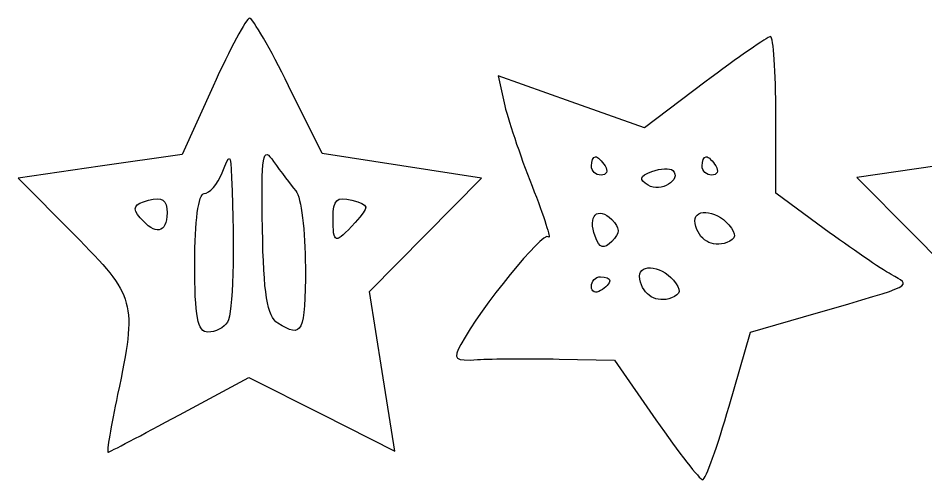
# Model space of a CAD drawing. Header units: centimetres. Extents: x -12.8 to 12.9, y -8 to 8.9.
# Drawn here: x -12.728 to -8.305, y -3.439 to -1.192 of the extents above; entities that cross this region are included whole.
import ezdxf

# ---------------------------------------------------------------- set-up
doc = ezdxf.new("R2010")
doc.units = ezdxf.units.CM
doc.header["$MEASUREMENT"] = 0
doc.layers.add('Layer 1', color=7, linetype='Continuous')

msp = doc.modelspace()

# ---------------------------------------------------------------- linework, layer by layer
at = {"layer": 'Layer 1'}
for points, knots in [([(-12.2429, -3.02385), (-12.14815, -2.57168), (-12.15445, -2.54851), (-12.45491, -2.24537), (-12.45491, -2.24537), (-12.45491, -2.24537), (-12.72766, -1.97017), (-12.72766, -1.97017), (-12.72766, -1.97017), (-12.72766, -1.97017), (-12.32808, -1.9129), (-12.32808, -1.9129), (-12.32808, -1.9129), (-12.32808, -1.9129), (-11.9285, -1.85563), (-11.9285, -1.85563), (-11.9285, -1.85563), (-11.9285, -1.85563), (-11.77812, -1.52386), (-11.77812, -1.52386), (-11.77812, -1.52386), (-11.69541, -1.34139), (-11.61532, -1.19209), (-11.60014, -1.19209), (-11.60014, -1.19209), (-11.58496, -1.19209), (-11.49923, -1.34024), (-11.40964, -1.52132), (-11.40964, -1.52132), (-11.40964, -1.52132), (-11.24673, -1.85055), (-11.24673, -1.85055), (-11.24673, -1.85055), (-11.24673, -1.85055), (-10.85797, -1.91103), (-10.85797, -1.91103), (-10.85797, -1.91103), (-10.85797, -1.91103), (-10.46921, -1.97151), (-10.46921, -1.97151), (-10.46921, -1.97151), (-10.46921, -1.97151), (-10.74268, -2.24743), (-10.74268, -2.24743), (-10.74268, -2.24743), (-10.74268, -2.24743), (-11.01615, -2.52335), (-11.01615, -2.52335), (-11.01615, -2.52335), (-11.01615, -2.52335), (-10.95404, -2.91123), (-10.95404, -2.91123), (-10.95404, -2.91123), (-10.95404, -2.91123), (-10.89193, -3.29911), (-10.89193, -3.29911), (-10.89193, -3.29911), (-10.89193, -3.29911), (-11.24812, -3.12002), (-11.24812, -3.12002), (-11.24812, -3.12002), (-11.24812, -3.12002), (-11.60431, -2.94093), (-11.60431, -2.94093), (-11.60431, -2.94093), (-11.60431, -2.94093), (-11.94163, -3.12288), (-11.94163, -3.12288), (-11.94163, -3.12288), (-12.12716, -3.22295), (-12.28408, -3.30483), (-12.29036, -3.30483), (-12.29036, -3.30483), (-12.29663, -3.30483), (-12.27527, -3.1784), (-12.24289, -3.02388), (-12.24289, -3.02388), (-12.24289, -3.02388), (-12.2429, -3.02385), (-12.2429, -3.02385)], [0, 0, 0, 0, 0.047619, 0.047619, 0.047619, 0.047619, 0.0952381, 0.0952381, 0.0952381, 0.0952381, 0.1428571, 0.1428571, 0.1428571, 0.1428571, 0.1904762, 0.1904762, 0.1904762, 0.1904762, 0.2380952, 0.2380952, 0.2380952, 0.2380952, 0.2857143, 0.2857143, 0.2857143, 0.2857143, 0.3333333, 0.3333333, 0.3333333, 0.3333333, 0.3809524, 0.3809524, 0.3809524, 0.3809524, 0.4285714, 0.4285714, 0.4285714, 0.4285714, 0.4761905, 0.4761905, 0.4761905, 0.4761905, 0.5238095, 0.5238095, 0.5238095, 0.5238095, 0.5714286, 0.5714286, 0.5714286, 0.5714286, 0.6190476, 0.6190476, 0.6190476, 0.6190476, 0.6666667, 0.6666667, 0.6666667, 0.6666667, 0.7142857, 0.7142857, 0.7142857, 0.7142857, 0.7619048, 0.7619048, 0.7619048, 0.7619048, 0.8095238, 0.8095238, 0.8095238, 0.8095238, 0.8571429, 0.8571429, 0.8571429, 0.8571429, 0.9047619, 0.9047619, 0.9047619, 0.9047619, 1, 1, 1, 1]), ([(-8.20549, -3.20472), (-8.19274, -3.14851), (-8.16223, -2.97123), (-8.1377, -2.81077), (-8.1377, -2.81077), (-8.1377, -2.81077), (-8.0931, -2.51903), (-8.0931, -2.51903), (-8.0931, -2.51903), (-8.0931, -2.51903), (-8.36673, -2.24295), (-8.36673, -2.24295), (-8.36673, -2.24295), (-8.36673, -2.24295), (-8.64036, -1.96687), (-8.64036, -1.96687), (-8.64036, -1.96687), (-8.64036, -1.96687), (-8.24885, -1.9113), (-8.24885, -1.9113), (-8.24885, -1.9113), (-8.24885, -1.9113), (-7.85734, -1.85573), (-7.85734, -1.85573), (-7.85734, -1.85573), (-7.85734, -1.85573), (-7.69976, -1.52391), (-7.69976, -1.52391), (-7.69976, -1.52391), (-7.61309, -1.34141), (-7.52891, -1.19209), (-7.51268, -1.19209), (-7.51268, -1.19209), (-7.49646, -1.19209), (-7.41561, -1.34118), (-7.33301, -1.5234), (-7.33301, -1.5234), (-7.33301, -1.5234), (-7.18283, -1.85471), (-7.18283, -1.85471), (-7.18283, -1.85471), (-7.18283, -1.85471), (-6.78008, -1.91244), (-6.78008, -1.91244), (-6.78008, -1.91244), (-6.78008, -1.91244), (-6.37733, -1.97017), (-6.37733, -1.97017), (-6.37733, -1.97017), (-6.37733, -1.97017), (-6.65666, -2.252), (-6.65666, -2.252), (-6.65666, -2.252), (-6.96573, -2.56384), (-6.95075, -2.49714), (-6.85127, -3.11848), (-6.85127, -3.11848), (-6.85127, -3.11848), (-6.81993, -3.31425), (-6.81993, -3.31425), (-6.81993, -3.31425), (-6.81993, -3.31425), (-7.16018, -3.12751), (-7.16018, -3.12751), (-7.16018, -3.12751), (-7.16018, -3.12751), (-7.50043, -2.94077), (-7.50043, -2.94077), (-7.50043, -2.94077), (-7.50043, -2.94077), (-7.86455, -3.12385), (-7.86455, -3.12385), (-7.86455, -3.12385), (-8.21045, -3.29776), (-8.22751, -3.30181), (-8.20548, -3.20472), (-8.20548, -3.20472), (-8.20548, -3.20472), (-8.20549, -3.20472), (-8.20549, -3.20472)], [0, 0, 0, 0, 0.047619, 0.047619, 0.047619, 0.047619, 0.0952381, 0.0952381, 0.0952381, 0.0952381, 0.1428571, 0.1428571, 0.1428571, 0.1428571, 0.1904762, 0.1904762, 0.1904762, 0.1904762, 0.2380952, 0.2380952, 0.2380952, 0.2380952, 0.2857143, 0.2857143, 0.2857143, 0.2857143, 0.3333333, 0.3333333, 0.3333333, 0.3333333, 0.3809524, 0.3809524, 0.3809524, 0.3809524, 0.4285714, 0.4285714, 0.4285714, 0.4285714, 0.4761905, 0.4761905, 0.4761905, 0.4761905, 0.5238095, 0.5238095, 0.5238095, 0.5238095, 0.5714286, 0.5714286, 0.5714286, 0.5714286, 0.6190476, 0.6190476, 0.6190476, 0.6190476, 0.6666667, 0.6666667, 0.6666667, 0.6666667, 0.7142857, 0.7142857, 0.7142857, 0.7142857, 0.7619048, 0.7619048, 0.7619048, 0.7619048, 0.8095238, 0.8095238, 0.8095238, 0.8095238, 0.8571429, 0.8571429, 0.8571429, 0.8571429, 0.9047619, 0.9047619, 0.9047619, 0.9047619, 1, 1, 1, 1]), ([(-9.61992, -3.14746), (-9.61992, -3.14746), (-9.8222, -2.85666), (-9.8222, -2.85666), (-9.8222, -2.85666), (-9.8222, -2.85666), (-10.09191, -2.8512), (-10.09191, -2.8512), (-10.09191, -2.8512), (-10.24025, -2.8482), (-10.41886, -2.84958), (-10.48883, -2.85427), (-10.48883, -2.85427), (-10.59956, -2.86169), (-10.6102, -2.85212), (-10.57097, -2.78037), (-10.57097, -2.78037), (-10.4718, -2.59899), (-10.17091, -2.22935), (-10.14419, -2.25608), (-10.14419, -2.25608), (-10.12853, -2.27174), (-10.16424, -2.16072), (-10.22356, -2.00937), (-10.22356, -2.00937), (-10.28288, -1.85801), (-10.34431, -1.67542), (-10.36009, -1.6036), (-10.36009, -1.6036), (-10.36009, -1.6036), (-10.38877, -1.47302), (-10.38877, -1.47302), (-10.38877, -1.47302), (-10.38877, -1.47302), (-10.03238, -1.59913), (-10.03238, -1.59913), (-10.03238, -1.59913), (-10.03238, -1.59913), (-9.67599, -1.72525), (-9.67599, -1.72525), (-9.67599, -1.72525), (-9.67599, -1.72525), (-9.38162, -1.50361), (-9.38162, -1.50361), (-9.38162, -1.50361), (-9.21972, -1.38171), (-9.07562, -1.28197), (-9.0614, -1.28197), (-9.0614, -1.28197), (-9.04718, -1.28197), (-9.03555, -1.45327), (-9.03555, -1.66264), (-9.03555, -1.66264), (-9.03555, -1.66264), (-9.03555, -2.04331), (-9.03555, -2.04331), (-9.03555, -2.04331), (-9.03555, -2.04331), (-8.79956, -2.21676), (-8.79956, -2.21676), (-8.79956, -2.21676), (-8.66976, -2.31216), (-8.52311, -2.41258), (-8.47366, -2.43991), (-8.47366, -2.43991), (-8.3705, -2.49694), (-8.35263, -2.48772), (-8.83896, -2.62831), (-8.83896, -2.62831), (-8.83896, -2.62831), (-9.1593, -2.72091), (-9.1593, -2.72091), (-9.1593, -2.72091), (-9.1593, -2.72091), (-9.26314, -3.08027), (-9.26314, -3.08027), (-9.26314, -3.08027), (-9.32025, -3.27792), (-9.37838, -3.43932), (-9.39231, -3.43894), (-9.39231, -3.43894), (-9.40624, -3.43858), (-9.50867, -3.30739), (-9.61992, -3.14745), (-9.61992, -3.14745), (-9.61992, -3.14745), (-9.61992, -3.14746), (-9.61992, -3.14746)], [0, 0, 0, 0, 0.0434783, 0.0434783, 0.0434783, 0.0434783, 0.0869565, 0.0869565, 0.0869565, 0.0869565, 0.1304348, 0.1304348, 0.1304348, 0.1304348, 0.173913, 0.173913, 0.173913, 0.173913, 0.2173913, 0.2173913, 0.2173913, 0.2173913, 0.2608696, 0.2608696, 0.2608696, 0.2608696, 0.3043478, 0.3043478, 0.3043478, 0.3043478, 0.3478261, 0.3478261, 0.3478261, 0.3478261, 0.3913043, 0.3913043, 0.3913043, 0.3913043, 0.4347826, 0.4347826, 0.4347826, 0.4347826, 0.4782609, 0.4782609, 0.4782609, 0.4782609, 0.5217391, 0.5217391, 0.5217391, 0.5217391, 0.5652174, 0.5652174, 0.5652174, 0.5652174, 0.6086957, 0.6086957, 0.6086957, 0.6086957, 0.6521739, 0.6521739, 0.6521739, 0.6521739, 0.6956522, 0.6956522, 0.6956522, 0.6956522, 0.7391304, 0.7391304, 0.7391304, 0.7391304, 0.7826087, 0.7826087, 0.7826087, 0.7826087, 0.826087, 0.826087, 0.826087, 0.826087, 0.8695652, 0.8695652, 0.8695652, 0.8695652, 0.9130435, 0.9130435, 0.9130435, 0.9130435, 1, 1, 1, 1]), ([(-11.32807, -2.40387), (-11.32807, -2.22976), (-11.34899, -2.06288), (-11.37455, -2.03302), (-11.37455, -2.03302), (-11.40012, -2.00316), (-11.4488, -1.93862), (-11.48273, -1.8896), (-11.48273, -1.8896), (-11.53682, -1.81147), (-11.54356, -1.85188), (-11.53735, -2.21716), (-11.53735, -2.21716), (-11.53199, -2.53281), (-11.51393, -2.64417), (-11.46288, -2.67644), (-11.46288, -2.67644), (-11.34203, -2.75284), (-11.32806, -2.7246), (-11.32806, -2.40386), (-11.32806, -2.40386), (-11.32806, -2.40386), (-11.32807, -2.40387), (-11.32807, -2.40387)], [0, 0, 0, 0, 0.1428571, 0.1428571, 0.1428571, 0.1428571, 0.2857143, 0.2857143, 0.2857143, 0.2857143, 0.4285714, 0.4285714, 0.4285714, 0.4285714, 0.5714286, 0.5714286, 0.5714286, 0.5714286, 0.7142857, 0.7142857, 0.7142857, 0.7142857, 1, 1, 1, 1]), ([(-11.70753, -2.67121), (-11.68052, -2.62751), (-11.67205, -2.32394), (-11.68789, -1.96749), (-11.68789, -1.96749), (-11.69319, -1.84822), (-11.69481, -1.84743), (-11.73404, -1.94501), (-11.73404, -1.94501), (-11.7564, -2.00064), (-11.79557, -2.04615), (-11.82109, -2.04615), (-11.82109, -2.04615), (-11.84886, -2.04615), (-11.86749, -2.18148), (-11.86749, -2.38329), (-11.86749, -2.38329), (-11.86749, -2.64686), (-11.85336, -2.72043), (-11.80272, -2.72043), (-11.80272, -2.72043), (-11.76709, -2.72043), (-11.72426, -2.69828), (-11.70753, -2.67121)], [0, 0, 0, 0, 0.1428571, 0.1428571, 0.1428571, 0.1428571, 0.2857143, 0.2857143, 0.2857143, 0.2857143, 0.4285714, 0.4285714, 0.4285714, 0.4285714, 0.5714286, 0.5714286, 0.5714286, 0.5714286, 0.7142857, 0.7142857, 0.7142857, 0.7142857, 1, 1, 1, 1]), ([(-9.86716, -1.9113), (-9.88244, -1.88658), (-9.90386, -1.86635), (-9.91476, -1.86635), (-9.91476, -1.86635), (-9.92566, -1.86635), (-9.93458, -1.88658), (-9.93458, -1.9113), (-9.93458, -1.9113), (-9.93458, -1.93602), (-9.91316, -1.95625), (-9.88698, -1.95625), (-9.88698, -1.95625), (-9.8608, -1.95625), (-9.85188, -1.93602), (-9.86716, -1.9113)], [0, 0, 0, 0, 0.2, 0.2, 0.2, 0.2, 0.4, 0.4, 0.4, 0.4, 0.6, 0.6, 0.6, 0.6, 1, 1, 1, 1]), ([(-9.32774, -1.9113), (-9.34302, -1.88658), (-9.36444, -1.86635), (-9.37534, -1.86635), (-9.37534, -1.86635), (-9.38624, -1.86635), (-9.39516, -1.88658), (-9.39516, -1.9113), (-9.39516, -1.9113), (-9.39516, -1.93602), (-9.37374, -1.95625), (-9.34756, -1.95625), (-9.34756, -1.95625), (-9.32138, -1.95625), (-9.31246, -1.93602), (-9.32774, -1.9113)], [0, 0, 0, 0, 0.2, 0.2, 0.2, 0.2, 0.4, 0.4, 0.4, 0.4, 0.6, 0.6, 0.6, 0.6, 1, 1, 1, 1]), ([(-9.53782, -1.93347), (-9.55118, -1.92011), (-9.59704, -1.92259), (-9.63973, -1.93898), (-9.63973, -1.93898), (-9.70073, -1.96239), (-9.7046, -1.97666), (-9.65778, -2.00559), (-9.65778, -2.00559), (-9.59798, -2.04255), (-9.49229, -1.979), (-9.53782, -1.93347)], [0, 0, 0, 0, 0.25, 0.25, 0.25, 0.25, 0.5, 0.5, 0.5, 0.5, 1, 1, 1, 1]), ([(-12.00235, -2.14027), (-12.00235, -2.07641), (-12.0255, -2.06063), (-12.0932, -2.07833), (-12.0932, -2.07833), (-12.16458, -2.097), (-12.17303, -2.11536), (-12.13265, -2.16402), (-12.13265, -2.16402), (-12.06012, -2.25142), (-12.00235, -2.24089), (-12.00235, -2.14026), (-12.00235, -2.14026), (-12.00235, -2.14026), (-12.00235, -2.14027), (-12.00235, -2.14027)], [0, 0, 0, 0, 0.2, 0.2, 0.2, 0.2, 0.4, 0.4, 0.4, 0.4, 0.6, 0.6, 0.6, 0.6, 1, 1, 1, 1]), ([(-11.08601, -2.18672), (-11.014, -2.10715), (-11.01485, -2.10121), (-11.10152, -2.07855), (-11.10152, -2.07855), (-11.17506, -2.05932), (-11.19322, -2.07599), (-11.19322, -2.16274), (-11.19322, -2.16274), (-11.19322, -2.29295), (-11.18401, -2.29501), (-11.08601, -2.18672)], [0, 0, 0, 0, 0.25, 0.25, 0.25, 0.25, 0.5, 0.5, 0.5, 0.5, 1, 1, 1, 1]), ([(-9.83494, -2.17277), (-9.9036, -2.10411), (-9.95427, -2.15477), (-9.91619, -2.25402), (-9.91619, -2.25402), (-9.8937, -2.31262), (-9.87421, -2.31842), (-9.83422, -2.27843), (-9.83422, -2.27843), (-9.79423, -2.23844), (-9.7944, -2.21331), (-9.83494, -2.17277)], [0, 0, 0, 0, 0.25, 0.25, 0.25, 0.25, 0.5, 0.5, 0.5, 0.5, 1, 1, 1, 1]), ([(-9.26467, -2.19824), (-9.329, -2.12073), (-9.44403, -2.11653), (-9.42888, -2.19225), (-9.42888, -2.19225), (-9.41295, -2.27191), (-9.34626, -2.31153), (-9.27448, -2.28398), (-9.27448, -2.28398), (-9.22753, -2.26596), (-9.22522, -2.24577), (-9.26467, -2.19824)], [0, 0, 0, 0, 0.25, 0.25, 0.25, 0.25, 0.5, 0.5, 0.5, 0.5, 1, 1, 1, 1]), ([(-9.53438, -2.46794), (-9.59871, -2.39043), (-9.71373, -2.38623), (-9.69859, -2.46195), (-9.69859, -2.46195), (-9.68266, -2.54161), (-9.61597, -2.58123), (-9.54419, -2.55368), (-9.54419, -2.55368), (-9.49724, -2.53566), (-9.49493, -2.51547), (-9.53438, -2.46794)], [0, 0, 0, 0, 0.25, 0.25, 0.25, 0.25, 0.5, 0.5, 0.5, 0.5, 1, 1, 1, 1]), ([(-9.84468, -2.47054), (-9.84468, -2.45964), (-9.86491, -2.45072), (-9.88963, -2.45072), (-9.88963, -2.45072), (-9.91435, -2.45072), (-9.93458, -2.47214), (-9.93458, -2.49832), (-9.93458, -2.49832), (-9.93458, -2.5245), (-9.91435, -2.53342), (-9.88963, -2.51814), (-9.88963, -2.51814), (-9.86491, -2.50286), (-9.84468, -2.48144), (-9.84468, -2.47054)], [0, 0, 0, 0, 0.2, 0.2, 0.2, 0.2, 0.4, 0.4, 0.4, 0.4, 0.6, 0.6, 0.6, 0.6, 1, 1, 1, 1])]:
    msp.add_open_spline(points, degree=3, knots=knots, dxfattribs=at)

doc.saveas('drawing.dxf')
